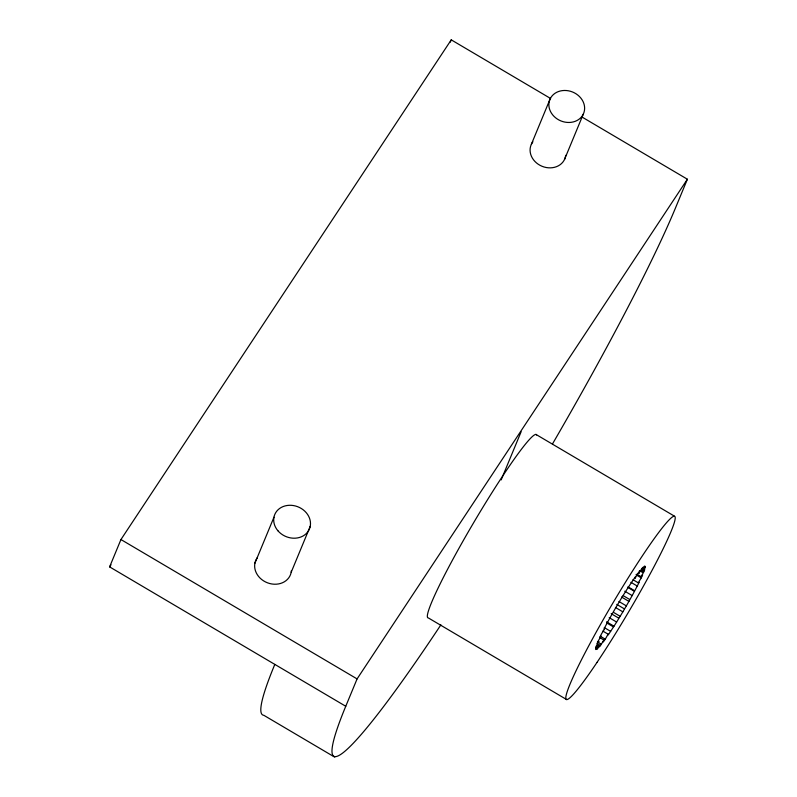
<?xml version="1.0" encoding="UTF-8"?>
<svg xmlns="http://www.w3.org/2000/svg" width="797" height="797" viewBox="0 0 797 797"><rect width="100%" height="100%" fill="white"/><g stroke="black" fill="none" stroke-linecap="round" stroke-linejoin="round"><path stroke-width="1.2" d="M599.623 637.49L603.857 639.991L603.229 641.974A48.388 4.105 -59.4 0 0 605.272 639.184L608.101 634.183L602.801 631.055M608.101 634.183L608.231 634.93A48.388 4.105 -59.4 0 0 610.632 631.354L613.989 626.193A48.388 4.105 -59.4 0 0 616.619 622.049L620.166 616.3A48.388 4.105 -59.4 0 0 622.846 611.847L626.352 605.879A48.388 4.105 -59.4 0 0 628.923 601.386L632.17 595.578A48.388 4.105 -59.4 0 0 634.462 591.344L637.251 586.044A48.388 4.105 -59.4 0 0 639.124 582.328L638.258 582.826L632.967 579.708M440.89 624.848A348.787 29.599 -59.4 0 1 345.759 706.272L109.617 566.886L120.945 539.539L451.241 39.85L550.617 98.499M450.305 42.131L451.241 39.85M254.881 563.27L273.949 517.253M291.194 572.256L310.252 526.239M531.39 144.237L550.189 98.838M564.505 159.5L583.314 114.101A18.241 15.581 22.5 0 0 564.296 90.469A18.241 15.581 22.5 0 0 552.64 114.838A18.241 15.581 22.5 0 0 583.314 114.101M345.759 706.272L357.086 678.914L687.383 179.225L581.601 116.79M501.174 479.904L521.108 431.785M687.383 179.225L676.055 206.582A348.787 29.599 -59.4 0 1 552.56 443.819M597.481 641.914L600.659 643.787L599.324 646.855A48.388 4.105 -59.4 0 0 600.858 645.042L603.857 639.991M639.383 570.572L642.561 572.445L645.231 567.594A48.388 4.105 -59.4 0 0 645.291 566.637L642.681 570.453L644.912 566.109A48.388 4.105 -59.4 0 0 644.305 566.288L641.396 570.811L643.059 567.255A48.388 4.105 -59.4 0 0 641.814 568.54L638.796 573.491L639.782 570.951A48.388 4.105 -59.4 0 0 637.989 573.272L635.05 578.333L635.299 576.958A48.388 4.105 -59.4 0 0 633.057 580.166L629.869 584.908A48.388 4.105 -59.4 0 0 627.339 588.804L623.862 594.293A48.388 4.105 -59.4 0 0 621.182 598.637L617.635 604.534A48.388 4.105 -59.4 0 0 614.985 609.047L611.578 614.985A48.388 4.105 -59.4 0 0 609.127 619.379L606.089 624.978A48.388 4.105 -59.4 0 0 603.987 628.982L604.485 629.122L601.496 633.894A48.388 4.105 -59.4 0 0 599.872 637.261L601.097 636.136L598.099 641.177A48.388 4.105 -59.4 0 0 597.063 643.687L598.926 641.366L596.106 646.367A48.388 4.105 -59.4 0 0 595.718 647.861L598.119 644.494L595.638 649.127A48.388 4.105 -59.4 0 0 595.927 649.525L598.706 645.321L596.734 649.296A48.388 4.105 -59.4 0 0 597.67 648.559L600.659 643.787M636.823 574.159L641.057 576.659L643.996 571.598A48.388 4.105 -59.4 0 0 644.713 569.576L642.561 572.445M638.258 582.826L641.276 577.875A48.388 4.105 -59.4 0 0 642.621 574.916L641.057 576.659M109.617 566.886L110.992 564.814M535.863 434.365L674.252 516.048M635.976 574.757L641.276 577.875M630.895 582.298L637.251 586.044M627.986 586.821L634.342 590.577M628.116 587.588L634.462 591.344M624.758 591.205L632.17 595.578M623.194 595.648L629.55 599.404M621.511 597.013L628.923 601.386M618.94 601.506L626.352 605.879M616.778 604.385L624.19 608.759M615.433 607.463L622.846 611.847M613.81 612.554L620.166 616.3M611.179 613.68L618.592 618.054M609.207 617.665L616.619 622.049M606.577 621.819L613.989 626.193M606.756 622.965L613.112 626.711M604.285 627.598L610.632 631.354M601.038 636.683L605.272 639.184M566.727 699.607L428.338 617.924A106.439 9.036 -59.4 0 1 474.982 520.431A106.439 9.036 -59.4 0 1 536.59 434.953M120.945 539.539L357.086 678.914M334.73 757.15L263.787 715.278A348.787 29.599 -59.4 0 1 274.816 664.389M565.721 155.335A18.241 15.581 22.5 0 1 542.02 166.274A18.241 15.581 22.5 0 1 532.884 141.806M291.403 570.642A18.779 16.04 22.5 0 1 267.533 582.836A18.779 16.04 22.5 0 1 257.272 557.751M597.013 662.397A106.439 9.036 -59.4 0 0 674.979 516.635A106.439 9.036 -59.4 0 0 589.481 644.454A106.439 9.036 -59.4 0 0 597.013 662.397M277.884 530.732A18.779 16.04 22.5 0 0 309.326 529.208A18.779 16.04 22.5 0 0 289.082 505.298A18.779 16.04 22.5 0 0 277.884 530.732"/></g></svg>
